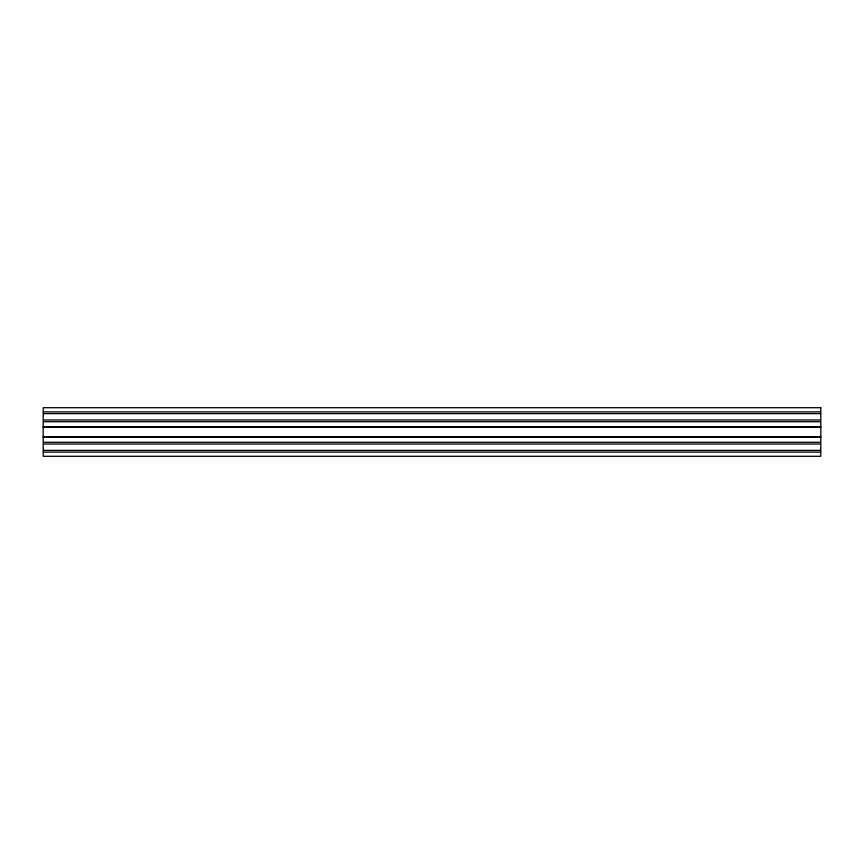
<?xml version="1.0" encoding="UTF-8"?>
<svg xmlns="http://www.w3.org/2000/svg" width="864" height="864" viewBox="0 0 864 864"><rect width="100%" height="100%" fill="white"/><g stroke="black" fill="none" stroke-linecap="round" stroke-linejoin="round"><path stroke-width="1.3" d="M43.718 413.618L820.282 413.618M43.718 421.718L820.282 421.718M43.718 444.01L820.282 444.01M43.718 452.11L820.282 452.11M820.282 411.89L43.718 411.89M820.282 419.99L43.718 419.99M820.282 442.282L43.718 442.282M820.282 450.382L43.718 450.382M43.2 426.816L820.8 426.816M43.2 427.075L820.8 427.075M43.2 436.925L820.8 436.925M43.2 437.184L820.8 437.184M820.8 407.7L43.2 407.7L43.2 456.3L820.8 456.3L820.8 407.7"/></g></svg>
